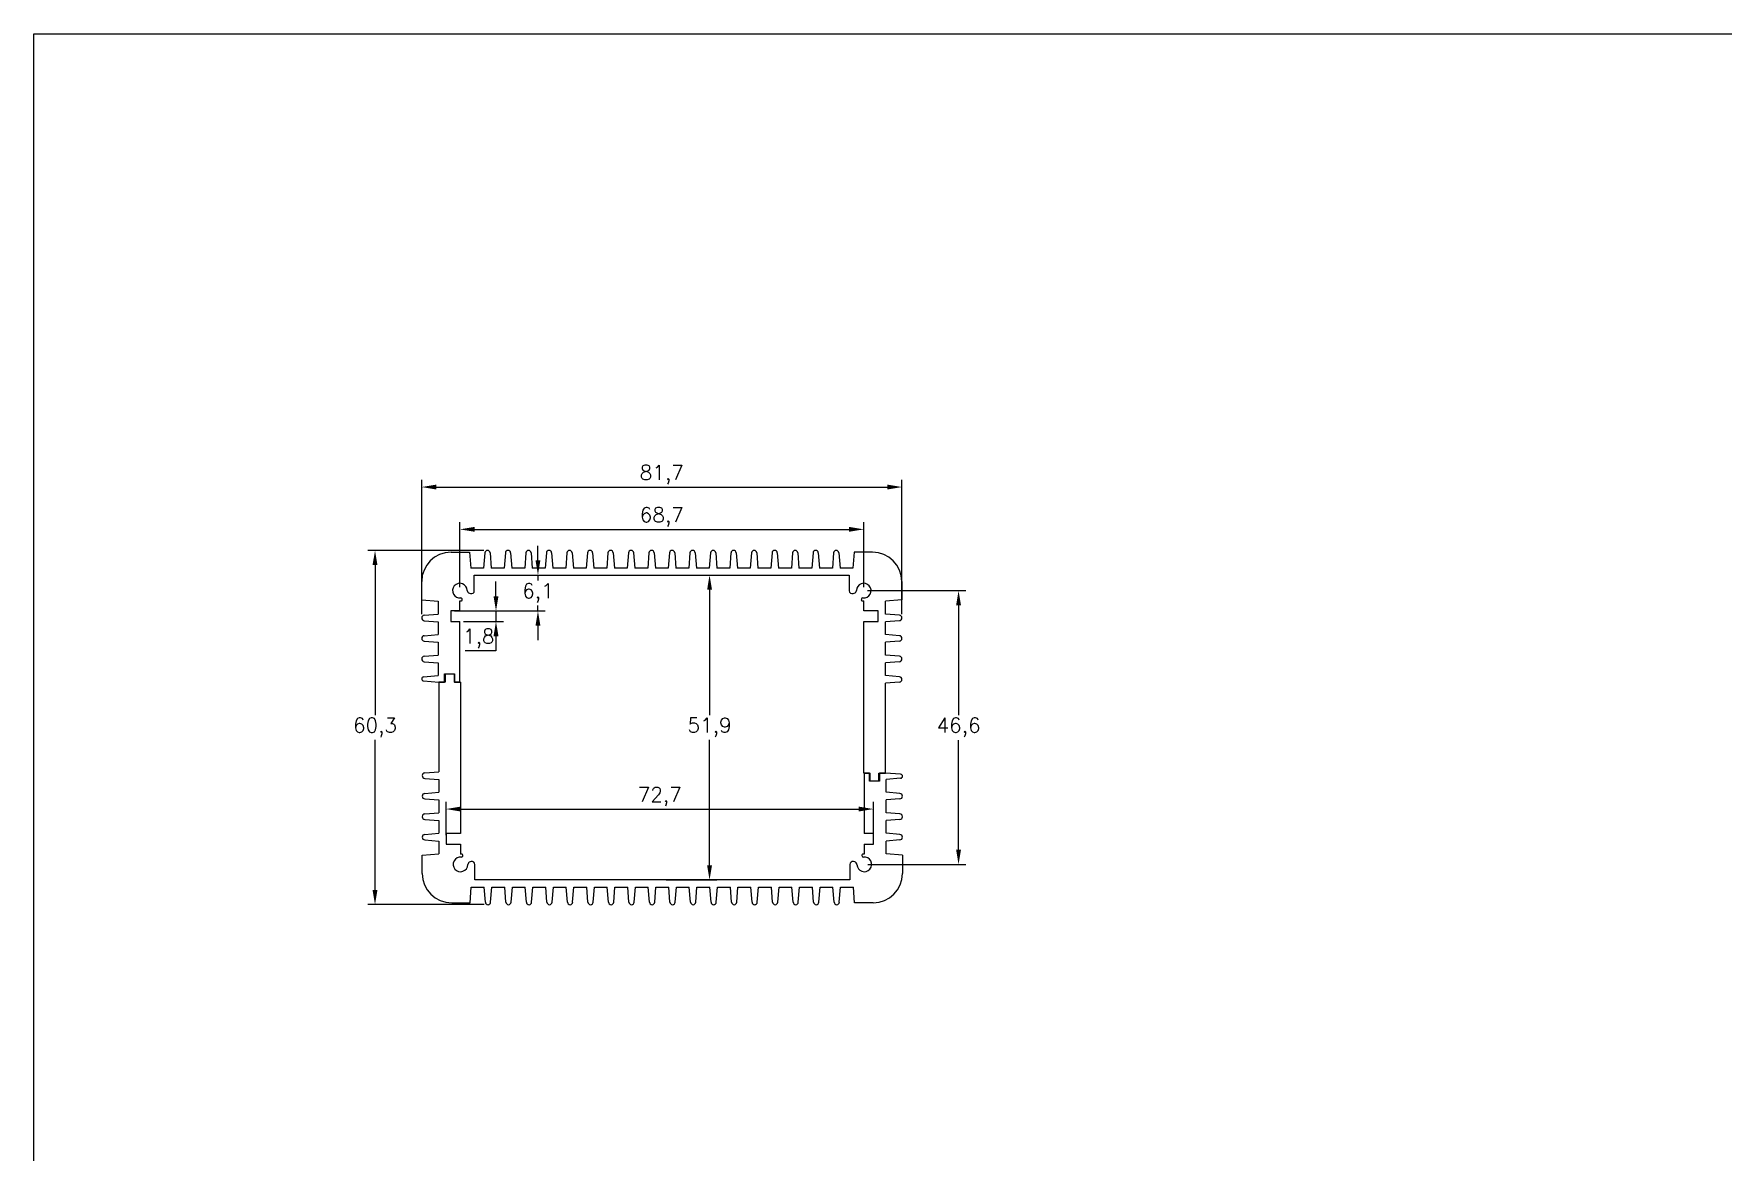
# Model space of a CAD drawing. Header units: millimetres. Extents: x 860 to 1430, y 469 to 872.
# Drawn here: x 860 to 1147.4, y 682.1 to 872.5 of the extents above; entities that cross this region are included whole.
import ezdxf

# ---------------------------------------------------------------- set-up
doc = ezdxf.new("R2010")
doc.units = ezdxf.units.MM
doc.styles.get("Standard").update_dxf_attribs({"font": 'txt.shx', "height": 2.5})
doc.dimstyles.new('ISO-25', dxfattribs={"dimtxt": 2.5, "dimasz": 2.5, "dimexe": 1.25, "dimexo": 0.625, "dimtad": 1, "dimtih": 1, "dimtoh": 1, "dimdec": 1, "dimtxsty": 'Standard', "dimcen": 2.5, "dimadec": 0, "dimazin": 0, "dimtfac": 1, "dimtdec": 1, "dimtmove": 0, "dimatfit": 3, "dimfxl": 0, "dimarcsym": 0})

# ---------------------------------------------------------------- blocks, each defined once
blk = doc.blocks.new('*D12')
at = {"color": 0, "lineweight": -2}
for p, q in [((932.51, 778.32), (932.51, 789.38)), ((935.01, 788.13), (998.71, 788.13)), ((1001.21, 778.32), (1001.21, 789.38))]:
    blk.add_line(p, q, dxfattribs=at)
at = {"color": 0}
for points in [[(935.01, 788.55), (935.01, 787.72), (932.51, 788.13)], [(998.71, 788.55), (998.71, 787.72), (1001.21, 788.13)]]:
    blk.add_solid(points, dxfattribs=at)
at = {"layer": 'Defpoints', "color": 0}
for p in [(1001.21, 788.13), (932.51, 777.7), (1001.21, 777.7)]:
    blk.add_point(p, dxfattribs=at)
at = {"color": 0, "insert": (966.86, 790.24), "char_height": 2.5, "attachment_point": 5}
blk.add_mtext('68,7', dxfattribs=at)
blk = doc.blocks.new('*D13')
at = {"color": 0, "lineweight": -2}
for p, q in [((926.01, 773.68), (926.01, 796.58)), ((1007.71, 773.68), (1007.71, 796.58)), ((928.51, 795.33), (1005.21, 795.33))]:
    blk.add_line(p, q, dxfattribs=at)
at = {"color": 0}
for points in [[(928.51, 795.75), (928.51, 794.91), (926.01, 795.33)], [(1005.21, 795.75), (1005.21, 794.91), (1007.71, 795.33)]]:
    blk.add_solid(points, dxfattribs=at)
at = {"layer": 'Defpoints', "color": 0}
for p in [(1007.71, 795.33), (926.01, 773.06), (1007.71, 773.06)]:
    blk.add_point(p, dxfattribs=at)
at = {"color": 0, "insert": (966.86, 797.43), "char_height": 2.5, "attachment_point": 5}
blk.add_mtext('81,7', dxfattribs=at)
blk = doc.blocks.new('*D14')
at = {"color": 0, "lineweight": -2}
for p, q in [((936.57, 784.55), (916.82, 784.55)), ((918.07, 782.05), (918.07, 756.51)), ((918.07, 726.77), (918.07, 752.3)), ((936.66, 724.27), (916.82, 724.27))]:
    blk.add_line(p, q, dxfattribs=at)
at = {"color": 0}
for points in [[(917.65, 782.05), (918.48, 782.05), (918.07, 784.55)], [(917.65, 726.77), (918.48, 726.77), (918.07, 724.27)]]:
    blk.add_solid(points, dxfattribs=at)
at = {"layer": 'Defpoints', "color": 0}
for p in [(937.2, 784.55), (918.07, 724.27), (937.29, 724.27)]:
    blk.add_point(p, dxfattribs=at)
at = {"color": 0, "insert": (918.07, 754.41), "char_height": 2.5, "attachment_point": 5}
blk.add_mtext('60,3', dxfattribs=at)
blk = doc.blocks.new('*D15')
at = {"color": 0, "lineweight": -2}
for p, q in [((1001.83, 777.7), (1018.59, 777.7)), ((1017.34, 775.2), (1017.34, 756.54)), ((1017.34, 733.62), (1017.34, 752.27)), ((1001.93, 731.12), (1018.59, 731.12))]:
    blk.add_line(p, q, dxfattribs=at)
at = {"color": 0}
for points in [[(1016.93, 775.2), (1017.76, 775.2), (1017.34, 777.7)], [(1016.93, 733.62), (1017.76, 733.62), (1017.34, 731.12)]]:
    blk.add_solid(points, dxfattribs=at)
at = {"layer": 'Defpoints', "color": 0}
for p in [(1001.21, 777.7), (1001.31, 731.12), (1017.34, 731.12)]:
    blk.add_point(p, dxfattribs=at)
at = {"color": 0, "insert": (1017.34, 754.41), "char_height": 2.5, "attachment_point": 5}
blk.add_mtext('46,6', dxfattribs=at)
blk = doc.blocks.new('*D16')
at = {"color": 0, "lineweight": -2}
for p, q in [((938.65, 776.75), (938.65, 779.25)), ((933.13, 774.25), (939.9, 774.25)), ((938.65, 774.25), (938.65, 772.45)), ((933.13, 772.45), (939.9, 772.45)), ((938.65, 767.45), (933.39, 767.45)), ((938.65, 769.95), (938.65, 767.45))]:
    blk.add_line(p, q, dxfattribs=at)
at = {"color": 0}
for points in [[(938.23, 776.75), (939.07, 776.75), (938.65, 774.25)], [(938.23, 769.95), (939.07, 769.95), (938.65, 772.45)]]:
    blk.add_solid(points, dxfattribs=at)
at = {"layer": 'Defpoints', "color": 0}
for p in [(932.51, 774.25), (932.51, 772.45), (938.65, 772.45)]:
    blk.add_point(p, dxfattribs=at)
at = {"color": 0, "insert": (935.71, 769.55), "char_height": 2.5, "attachment_point": 5}
blk.add_mtext('1,8', dxfattribs=at)
blk = doc.blocks.new('*D17')
at = {"color": 0, "lineweight": -2}
for p, q in [((945.79, 782.85), (945.79, 785.35)), ((935.58, 780.35), (947.04, 780.35)), ((945.79, 780.35), (945.79, 779.4)), ((931.59, 774.25), (947.04, 774.25)), ((945.79, 774.25), (945.79, 775.19)), ((945.79, 771.75), (945.79, 769.25))]:
    blk.add_line(p, q, dxfattribs=at)
at = {"color": 0}
for points in [[(945.37, 782.85), (946.2, 782.85), (945.79, 780.35)], [(945.37, 771.75), (946.2, 771.75), (945.79, 774.25)]]:
    blk.add_solid(points, dxfattribs=at)
at = {"layer": 'Defpoints', "color": 0}
for p in [(934.96, 780.35), (945.79, 780.35), (930.96, 774.25)]:
    blk.add_point(p, dxfattribs=at)
at = {"color": 0, "insert": (945.79, 777.3), "char_height": 2.5, "attachment_point": 5}
blk.add_mtext('6,1', dxfattribs=at)
blk = doc.blocks.new('*D18')
at = {"color": 0, "lineweight": -2}
for p, q in [((930.15, 736.09), (930.15, 741.79)), ((1002.85, 736.09), (1002.85, 741.79)), ((932.65, 740.54), (1000.35, 740.54))]:
    blk.add_line(p, q, dxfattribs=at)
at = {"color": 0}
for points in [[(932.65, 740.95), (932.65, 740.12), (930.15, 740.54)], [(1000.35, 740.95), (1000.35, 740.12), (1002.85, 740.54)]]:
    blk.add_solid(points, dxfattribs=at)
at = {"layer": 'Defpoints', "color": 0}
for p in [(1002.85, 740.54), (930.15, 735.47), (1002.85, 735.47)]:
    blk.add_point(p, dxfattribs=at)
at = {"color": 0, "insert": (966.5, 742.64), "char_height": 2.5, "attachment_point": 5}
blk.add_mtext('72,7', dxfattribs=at)
blk = doc.blocks.new('*D19')
at = {"color": 0, "lineweight": -2}
for p, q in [((967.58, 780.35), (976.23, 780.35)), ((974.98, 777.85), (974.98, 756.51)), ((974.98, 730.97), (974.98, 752.3)), ((967.58, 728.47), (976.23, 728.47))]:
    blk.add_line(p, q, dxfattribs=at)
at = {"color": 0}
for points in [[(974.57, 777.85), (975.4, 777.85), (974.98, 780.35)], [(974.57, 730.97), (975.4, 730.97), (974.98, 728.47)]]:
    blk.add_solid(points, dxfattribs=at)
at = {"layer": 'Defpoints', "color": 0}
for p in [(966.96, 780.35), (974.98, 780.35), (966.96, 728.47)]:
    blk.add_point(p, dxfattribs=at)
at = {"color": 0, "insert": (974.98, 754.41), "char_height": 2.5, "attachment_point": 5}
blk.add_mtext('51,9', dxfattribs=at)

msp = doc.modelspace()

# ---------------------------------------------------------------- linework, layer by layer
at = {"linetype": 'Continuous'}
for p, q in [((931.01, 784.25), (934.14, 784.25)), ((931.01, 784.25), (934.14, 784.25)), ((934.14, 784.25), (934.36, 781.55)), ((934.14, 784.25), (934.36, 781.55)), ((936.75, 784.13), (936.55, 781.55)), ((936.75, 784.13), (936.55, 781.55)), ((937.64, 784.13), (937.85, 781.55)), ((937.64, 784.13), (937.85, 781.55)), ((940.24, 784.13), (940.04, 781.55)), ((940.24, 784.13), (940.04, 781.55)), ((941.13, 784.13), (941.34, 781.55)), ((941.13, 784.13), (941.34, 781.55)), ((943.73, 784.13), (943.53, 781.55)), ((943.73, 784.13), (943.53, 781.55)), ((944.62, 784.13), (944.83, 781.55)), ((944.62, 784.13), (944.83, 781.55)), ((947.22, 784.13), (947.02, 781.55)), ((947.22, 784.13), (947.02, 781.55)), ((948.11, 784.13), (948.32, 781.55)), ((948.11, 784.13), (948.32, 781.55)), ((950.71, 784.13), (950.51, 781.55)), ((950.71, 784.13), (950.51, 781.55)), ((951.6, 784.13), (951.81, 781.55)), ((951.6, 784.13), (951.81, 781.55)), ((954.2, 784.13), (954, 781.55)), ((954.2, 784.13), (954, 781.55)), ((955.09, 784.13), (955.3, 781.55)), ((955.09, 784.13), (955.3, 781.55)), ((957.69, 784.13), (957.49, 781.55)), ((957.69, 784.13), (957.49, 781.55)), ((958.58, 784.13), (958.79, 781.55)), ((958.58, 784.13), (958.79, 781.55)), ((961.18, 784.13), (960.98, 781.55)), ((961.18, 784.13), (960.98, 781.55)), ((962.07, 784.13), (962.28, 781.55)), ((962.07, 784.13), (962.28, 781.55)), ((964.67, 784.13), (964.47, 781.55)), ((964.67, 784.13), (964.47, 781.55)), ((965.56, 784.13), (965.77, 781.55)), ((965.56, 784.13), (965.77, 781.55)), ((968.16, 784.13), (967.96, 781.55)), ((968.16, 784.13), (967.96, 781.55)), ((969.05, 784.13), (969.26, 781.55)), ((969.05, 784.13), (969.26, 781.55)), ((971.65, 784.13), (971.45, 781.55)), ((971.65, 784.13), (971.45, 781.55)), ((972.54, 784.13), (972.75, 781.55)), ((972.54, 784.13), (972.75, 781.55)), ((975.14, 784.13), (974.94, 781.55)), ((975.14, 784.13), (974.94, 781.55)), ((976.03, 784.13), (976.24, 781.55)), ((976.03, 784.13), (976.24, 781.55)), ((978.63, 784.13), (978.43, 781.55)), ((978.63, 784.13), (978.43, 781.55)), ((979.52, 784.13), (979.73, 781.55)), ((979.52, 784.13), (979.73, 781.55)), ((982.12, 784.13), (981.92, 781.55)), ((982.12, 784.13), (981.92, 781.55)), ((983.01, 784.13), (983.22, 781.55)), ((983.01, 784.13), (983.22, 781.55)), ((985.61, 784.13), (985.41, 781.55)), ((985.61, 784.13), (985.41, 781.55)), ((986.5, 784.13), (986.71, 781.55)), ((986.5, 784.13), (986.71, 781.55)), ((989.1, 784.13), (988.9, 781.55)), ((989.1, 784.13), (988.9, 781.55)), ((989.99, 784.13), (990.2, 781.55)), ((989.99, 784.13), (990.2, 781.55)), ((992.59, 784.13), (992.39, 781.55)), ((992.59, 784.13), (992.39, 781.55)), ((993.48, 784.13), (993.69, 781.55)), ((993.48, 784.13), (993.69, 781.55)), ((996.08, 784.13), (995.88, 781.55)), ((996.08, 784.13), (995.88, 781.55)), ((996.97, 784.13), (997.18, 781.55)), ((996.97, 784.13), (997.18, 781.55)), ((999.58, 784.25), (999.37, 781.55)), ((999.58, 784.25), (999.37, 781.55)), ((1002.71, 784.25), (999.58, 784.25)), ((1002.71, 784.25), (999.58, 784.25)), ((926.01, 776.12), (926.01, 779.25)), ((926.01, 776.12), (926.01, 779.25)), ((936.55, 781.55), (934.36, 781.55)), ((936.55, 781.55), (934.36, 781.55)), ((934.96, 777.69), (934.96, 780.35)), ((934.96, 780.35), (998.76, 780.35)), ((934.96, 777.69), (934.96, 780.35)), ((934.96, 780.35), (998.76, 780.35)), ((940.04, 781.55), (937.85, 781.55)), ((940.04, 781.55), (937.85, 781.55)), ((943.53, 781.55), (941.34, 781.55)), ((943.53, 781.55), (941.34, 781.55)), ((947.02, 781.55), (944.83, 781.55)), ((947.02, 781.55), (944.83, 781.55)), ((950.51, 781.55), (948.32, 781.55)), ((950.51, 781.55), (948.32, 781.55)), ((954, 781.55), (951.81, 781.55)), ((954, 781.55), (951.81, 781.55)), ((957.49, 781.55), (955.3, 781.55)), ((957.49, 781.55), (955.3, 781.55)), ((960.98, 781.55), (958.79, 781.55)), ((960.98, 781.55), (958.79, 781.55)), ((964.47, 781.55), (962.28, 781.55)), ((964.47, 781.55), (962.28, 781.55)), ((967.96, 781.55), (965.77, 781.55)), ((967.96, 781.55), (965.77, 781.55)), ((971.45, 781.55), (969.26, 781.55)), ((971.45, 781.55), (969.26, 781.55)), ((974.94, 781.55), (972.75, 781.55)), ((974.94, 781.55), (972.75, 781.55)), ((978.43, 781.55), (976.24, 781.55)), ((978.43, 781.55), (976.24, 781.55)), ((981.92, 781.55), (979.73, 781.55)), ((981.92, 781.55), (979.73, 781.55)), ((985.41, 781.55), (983.22, 781.55)), ((985.41, 781.55), (983.22, 781.55)), ((988.9, 781.55), (986.71, 781.55)), ((988.9, 781.55), (986.71, 781.55)), ((992.39, 781.55), (990.2, 781.55)), ((992.39, 781.55), (990.2, 781.55)), ((995.88, 781.55), (993.69, 781.55)), ((995.88, 781.55), (993.69, 781.55)), ((999.37, 781.55), (997.18, 781.55)), ((999.37, 781.55), (997.18, 781.55)), ((998.76, 780.35), (998.76, 777.69)), ((998.76, 780.35), (998.76, 777.69)), ((1007.71, 779.25), (1007.71, 776.12)), ((1007.71, 779.25), (1007.71, 776.12)), ((926.01, 776.12), (928.81, 775.9)), ((926.01, 776.12), (928.81, 775.9)), ((932.91, 776.2), (932.88, 776.31)), ((932.91, 776.2), (932.88, 776.31)), ((934.13, 777.26), (934.33, 777.21)), ((934.13, 777.26), (934.33, 777.21)), ((999.39, 777.21), (999.59, 777.26)), ((999.39, 777.21), (999.59, 777.26)), ((1000.84, 776.31), (1000.81, 776.2)), ((1000.84, 776.31), (1000.81, 776.2)), ((1007.71, 776.12), (1004.91, 775.9)), ((1007.71, 776.12), (1004.91, 775.9)), ((926.44, 773.52), (928.81, 773.71)), ((926.44, 773.52), (928.81, 773.71)), ((928.81, 775.9), (928.81, 773.71)), ((928.81, 775.9), (928.81, 773.71)), ((930.96, 774.25), (930.96, 772.45)), ((932.51, 774.25), (930.96, 774.25)), ((930.96, 774.25), (930.96, 772.45)), ((932.51, 774.25), (930.96, 774.25)), ((932.51, 774.25), (932.51, 775.95)), ((932.51, 775.95), (932.72, 775.95)), ((932.51, 774.25), (932.51, 775.95)), ((932.51, 775.95), (932.72, 775.95)), ((1001, 775.95), (1001.21, 775.95)), ((1001, 775.95), (1001.21, 775.95)), ((1001.21, 774.25), (1001.21, 775.95)), ((1001.21, 774.25), (1001.21, 775.95)), ((1003.66, 774.25), (1001.21, 774.25)), ((1003.66, 774.25), (1001.21, 774.25)), ((1003.66, 772.45), (1003.66, 774.25)), ((1003.66, 772.45), (1003.66, 774.25)), ((1004.91, 773.71), (1004.91, 775.9)), ((1004.91, 773.71), (1004.91, 775.9)), ((1007.28, 773.52), (1004.91, 773.71)), ((1007.28, 773.52), (1004.91, 773.71)), ((926.44, 772.59), (928.81, 772.41)), ((926.44, 772.59), (928.81, 772.41)), ((928.81, 772.41), (928.81, 770.22)), ((928.81, 772.41), (928.81, 770.22)), ((930.96, 772.45), (932.51, 772.45)), ((930.96, 772.45), (932.51, 772.45)), ((932.51, 762.15), (932.51, 772.45)), ((932.51, 762.15), (932.51, 772.45)), ((1001.21, 772.45), (1003.66, 772.45)), ((1001.21, 746.67), (1001.21, 772.45)), ((1001.21, 772.45), (1003.66, 772.45)), ((1001.21, 746.67), (1001.21, 772.45)), ((1007.28, 772.59), (1004.91, 772.41)), ((1007.28, 772.59), (1004.91, 772.41)), ((1004.91, 770.22), (1004.91, 772.41)), ((1004.91, 770.22), (1004.91, 772.41)), ((926.44, 770.03), (928.81, 770.22)), ((926.44, 770.03), (928.81, 770.22)), ((926.44, 769.1), (928.81, 768.92)), ((926.44, 769.1), (928.81, 768.92)), ((928.81, 768.92), (928.81, 766.73)), ((928.81, 768.92), (928.81, 766.73)), ((1007.28, 770.03), (1004.91, 770.22)), ((1007.28, 770.03), (1004.91, 770.22)), ((1007.28, 769.1), (1004.91, 768.92)), ((1007.28, 769.1), (1004.91, 768.92)), ((1004.91, 766.73), (1004.91, 768.92)), ((1004.91, 766.73), (1004.91, 768.92)), ((926.44, 766.54), (928.81, 766.73)), ((926.44, 766.54), (928.81, 766.73)), ((926.44, 765.61), (928.81, 765.43)), ((926.44, 765.61), (928.81, 765.43)), ((928.81, 765.43), (928.81, 763.24)), ((928.81, 765.43), (928.81, 763.24)), ((1007.28, 766.54), (1004.91, 766.73)), ((1007.28, 766.54), (1004.91, 766.73)), ((1007.28, 765.61), (1004.91, 765.43)), ((1007.28, 765.61), (1004.91, 765.43)), ((1004.91, 763.24), (1004.91, 765.43)), ((1004.91, 763.24), (1004.91, 765.43)), ((926.33, 763.04), (928.81, 763.24)), ((926.33, 763.04), (928.81, 763.24)), ((926.33, 762.34), (928.91, 762.14)), ((926.33, 762.34), (928.91, 762.14)), ((930.01, 762.15), (928.91, 762.15)), ((928.91, 762.15), (928.91, 746.87)), ((930.01, 762.15), (928.91, 762.15)), ((928.91, 762.15), (928.91, 746.87)), ((929.91, 762.15), (929.91, 763.55)), ((929.91, 763.55), (931.61, 763.55)), ((929.91, 762.15), (929.91, 763.55)), ((929.91, 763.55), (931.61, 763.55)), ((930.01, 763.55), (931.51, 763.55)), ((930.01, 763.55), (930.01, 762.15)), ((930.01, 763.55), (931.51, 763.55)), ((930.01, 763.55), (930.01, 762.15)), ((931.51, 763.55), (931.51, 762.15)), ((931.51, 763.55), (931.51, 762.15)), ((932.61, 762.15), (931.51, 762.15)), ((932.61, 762.15), (931.51, 762.15)), ((931.61, 763.55), (931.61, 762.15)), ((931.61, 763.55), (931.61, 762.15)), ((932.61, 762.15), (932.61, 736.37)), ((932.61, 762.15), (932.61, 736.37)), ((1007.28, 763.05), (1004.91, 763.24)), ((1007.28, 763.05), (1004.91, 763.24)), ((1007.28, 762.12), (1004.91, 761.94)), ((1007.28, 762.12), (1004.91, 761.94)), ((1004.91, 746.67), (1004.91, 761.94)), ((1004.91, 746.67), (1004.91, 761.94)), ((926.54, 746.69), (928.91, 746.87)), ((926.54, 746.69), (928.91, 746.87)), ((926.54, 745.76), (928.91, 745.57)), ((926.54, 745.76), (928.91, 745.57)), ((928.91, 745.57), (928.91, 743.39)), ((928.91, 745.57), (928.91, 743.39)), ((1001.21, 746.67), (1002.31, 746.67)), ((1001.21, 746.67), (1002.31, 746.67)), ((1001.31, 746.67), (1001.31, 736.37)), ((1001.31, 746.67), (1001.31, 736.37)), ((1002.21, 745.27), (1002.21, 746.67)), ((1002.21, 745.27), (1002.21, 746.67)), ((1003.91, 745.27), (1002.21, 745.27)), ((1003.91, 745.27), (1002.21, 745.27)), ((1002.31, 745.27), (1002.31, 746.67)), ((1002.31, 745.27), (1002.31, 746.67)), ((1003.81, 745.27), (1002.31, 745.27)), ((1003.81, 745.27), (1002.31, 745.27)), ((1003.81, 746.67), (1004.91, 746.67)), ((1003.81, 745.27), (1003.81, 746.67)), ((1003.81, 746.67), (1004.91, 746.67)), ((1003.81, 745.27), (1003.81, 746.67)), ((1003.91, 746.67), (1003.91, 745.27)), ((1003.91, 746.67), (1003.91, 745.27)), ((1007.48, 746.47), (1004.91, 746.67)), ((1007.48, 746.47), (1004.91, 746.67)), ((1007.48, 745.77), (1005.01, 745.57)), ((1007.48, 745.77), (1005.01, 745.57)), ((1005.01, 743.39), (1005.01, 745.57)), ((1005.01, 743.39), (1005.01, 745.57)), ((926.54, 743.2), (928.91, 743.39)), ((926.54, 743.2), (928.91, 743.39)), ((926.54, 742.27), (928.91, 742.08)), ((926.54, 742.27), (928.91, 742.08)), ((928.91, 742.08), (928.91, 739.9)), ((928.91, 742.08), (928.91, 739.9)), ((1007.38, 743.2), (1005.01, 743.39)), ((1007.38, 743.2), (1005.01, 743.39)), ((1007.38, 742.27), (1005.01, 742.08)), ((1007.38, 742.27), (1005.01, 742.08)), ((1005.01, 739.9), (1005.01, 742.08)), ((1005.01, 739.9), (1005.01, 742.08)), ((926.54, 739.71), (928.91, 739.9)), ((926.54, 739.71), (928.91, 739.9)), ((926.54, 738.78), (928.91, 738.59)), ((926.54, 738.78), (928.91, 738.59)), ((1007.38, 739.71), (1005.01, 739.9)), ((1007.38, 739.71), (1005.01, 739.9)), ((1007.38, 738.78), (1005.01, 738.59)), ((1007.38, 738.78), (1005.01, 738.59)), ((926.54, 736.22), (928.91, 736.41)), ((926.54, 736.22), (928.91, 736.41)), ((928.91, 738.59), (928.91, 736.41)), ((928.91, 738.59), (928.91, 736.41)), ((932.61, 736.37), (930.15, 736.37)), ((930.15, 736.37), (930.15, 734.57)), ((932.61, 736.37), (930.15, 736.37)), ((930.15, 736.37), (930.15, 734.57)), ((1002.85, 736.37), (1001.31, 736.37)), ((1002.85, 736.37), (1001.31, 736.37)), ((1002.85, 734.57), (1002.85, 736.37)), ((1002.85, 734.57), (1002.85, 736.37)), ((1005.01, 736.41), (1005.01, 738.59)), ((1005.01, 736.41), (1005.01, 738.59)), ((1007.38, 736.22), (1005.01, 736.41)), ((1007.38, 736.22), (1005.01, 736.41)), ((926.54, 735.29), (928.91, 735.1)), ((926.54, 735.29), (928.91, 735.1)), ((928.91, 735.1), (928.91, 732.92)), ((928.91, 735.1), (928.91, 732.92)), ((930.15, 734.57), (932.61, 734.57)), ((930.15, 734.57), (932.61, 734.57)), ((932.61, 734.57), (932.61, 732.87)), ((932.61, 734.57), (932.61, 732.87)), ((1001.31, 734.57), (1001.31, 732.87)), ((1001.31, 734.57), (1002.85, 734.57)), ((1001.31, 734.57), (1001.31, 732.87)), ((1001.31, 734.57), (1002.85, 734.57)), ((1007.38, 735.29), (1005.01, 735.1)), ((1007.38, 735.29), (1005.01, 735.1)), ((1005.01, 732.92), (1005.01, 735.1)), ((1005.01, 732.92), (1005.01, 735.1)), ((926.11, 732.69), (928.91, 732.92)), ((926.11, 732.69), (928.91, 732.92)), ((926.11, 729.57), (926.11, 732.69)), ((926.11, 729.57), (926.11, 732.69)), ((932.82, 732.87), (932.61, 732.87)), ((932.82, 732.87), (932.61, 732.87)), ((932.98, 732.5), (933.01, 732.61)), ((932.98, 732.5), (933.01, 732.61)), ((934.43, 731.6), (934.23, 731.55)), ((934.43, 731.6), (934.23, 731.55)), ((935.06, 728.47), (935.06, 731.12)), ((935.06, 728.47), (935.06, 731.12)), ((998.86, 731.12), (998.86, 728.47)), ((998.86, 731.12), (998.86, 728.47)), ((999.69, 731.55), (999.49, 731.6)), ((999.69, 731.55), (999.49, 731.6)), ((1000.91, 732.61), (1000.94, 732.5)), ((1000.91, 732.61), (1000.94, 732.5)), ((1001.31, 732.87), (1001.1, 732.87)), ((1001.31, 732.87), (1001.1, 732.87)), ((1007.81, 732.69), (1005.01, 732.92)), ((1007.81, 732.69), (1005.01, 732.92)), ((1007.81, 732.69), (1007.81, 729.57)), ((1007.81, 732.69), (1007.81, 729.57)), ((934.24, 724.57), (934.45, 727.27)), ((934.24, 724.57), (934.45, 727.27)), ((934.45, 727.27), (936.64, 727.27)), ((934.45, 727.27), (936.64, 727.27)), ((998.86, 728.47), (935.06, 728.47)), ((998.86, 728.47), (935.06, 728.47)), ((936.84, 724.68), (936.64, 727.27)), ((936.84, 724.68), (936.64, 727.27)), ((937.73, 724.68), (937.94, 727.27)), ((937.73, 724.68), (937.94, 727.27)), ((937.94, 727.27), (940.13, 727.27)), ((937.94, 727.27), (940.13, 727.27)), ((940.33, 724.68), (940.13, 727.27)), ((940.33, 724.68), (940.13, 727.27)), ((941.22, 724.68), (941.43, 727.27)), ((941.22, 724.68), (941.43, 727.27)), ((941.43, 727.27), (943.62, 727.27)), ((941.43, 727.27), (943.62, 727.27)), ((943.82, 724.68), (943.62, 727.27)), ((943.82, 724.68), (943.62, 727.27)), ((944.71, 724.68), (944.92, 727.27)), ((944.71, 724.68), (944.92, 727.27)), ((944.92, 727.27), (947.11, 727.27)), ((944.92, 727.27), (947.11, 727.27)), ((947.31, 724.68), (947.11, 727.27)), ((947.31, 724.68), (947.11, 727.27)), ((948.2, 724.68), (948.41, 727.27)), ((948.2, 724.68), (948.41, 727.27)), ((948.41, 727.27), (950.6, 727.27)), ((948.41, 727.27), (950.6, 727.27)), ((950.8, 724.68), (950.6, 727.27)), ((950.8, 724.68), (950.6, 727.27)), ((951.69, 724.68), (951.9, 727.27)), ((951.69, 724.68), (951.9, 727.27)), ((951.9, 727.27), (954.09, 727.27)), ((951.9, 727.27), (954.09, 727.27)), ((954.29, 724.68), (954.09, 727.27)), ((954.29, 724.68), (954.09, 727.27)), ((955.18, 724.68), (955.39, 727.27)), ((955.18, 724.68), (955.39, 727.27)), ((955.39, 727.27), (957.58, 727.27)), ((955.39, 727.27), (957.58, 727.27)), ((957.78, 724.68), (957.58, 727.27)), ((957.78, 724.68), (957.58, 727.27)), ((958.67, 724.68), (958.88, 727.27)), ((958.67, 724.68), (958.88, 727.27)), ((958.88, 727.27), (961.07, 727.27)), ((958.88, 727.27), (961.07, 727.27)), ((961.27, 724.68), (961.07, 727.27)), ((961.27, 724.68), (961.07, 727.27)), ((962.16, 724.68), (962.37, 727.27)), ((962.16, 724.68), (962.37, 727.27)), ((962.37, 727.27), (964.56, 727.27)), ((962.37, 727.27), (964.56, 727.27)), ((964.76, 724.68), (964.56, 727.27)), ((964.76, 724.68), (964.56, 727.27)), ((965.65, 724.68), (965.86, 727.27)), ((965.65, 724.68), (965.86, 727.27)), ((965.86, 727.27), (968.05, 727.27)), ((965.86, 727.27), (968.05, 727.27)), ((968.25, 724.68), (968.05, 727.27)), ((968.25, 724.68), (968.05, 727.27)), ((969.14, 724.68), (969.35, 727.27)), ((969.14, 724.68), (969.35, 727.27)), ((969.35, 727.27), (971.54, 727.27)), ((969.35, 727.27), (971.54, 727.27)), ((971.74, 724.68), (971.54, 727.27)), ((971.74, 724.68), (971.54, 727.27)), ((972.63, 724.68), (972.84, 727.27)), ((972.63, 724.68), (972.84, 727.27)), ((972.84, 727.27), (975.03, 727.27)), ((972.84, 727.27), (975.03, 727.27)), ((975.23, 724.68), (975.03, 727.27)), ((975.23, 724.68), (975.03, 727.27)), ((976.12, 724.68), (976.33, 727.27)), ((976.12, 724.68), (976.33, 727.27)), ((976.33, 727.27), (978.52, 727.27)), ((976.33, 727.27), (978.52, 727.27)), ((978.72, 724.68), (978.52, 727.27)), ((978.72, 724.68), (978.52, 727.27)), ((979.61, 724.68), (979.82, 727.27)), ((979.61, 724.68), (979.82, 727.27)), ((979.82, 727.27), (982.01, 727.27)), ((979.82, 727.27), (982.01, 727.27)), ((982.21, 724.68), (982.01, 727.27)), ((982.21, 724.68), (982.01, 727.27)), ((983.1, 724.68), (983.31, 727.27)), ((983.1, 724.68), (983.31, 727.27)), ((983.31, 727.27), (985.5, 727.27)), ((983.31, 727.27), (985.5, 727.27)), ((985.7, 724.68), (985.5, 727.27)), ((985.7, 724.68), (985.5, 727.27)), ((986.59, 724.68), (986.8, 727.27)), ((986.59, 724.68), (986.8, 727.27)), ((986.8, 727.27), (988.99, 727.27)), ((986.8, 727.27), (988.99, 727.27)), ((989.19, 724.68), (988.99, 727.27)), ((989.19, 724.68), (988.99, 727.27)), ((990.08, 724.68), (990.29, 727.27)), ((990.08, 724.68), (990.29, 727.27)), ((990.29, 727.27), (992.48, 727.27)), ((990.29, 727.27), (992.48, 727.27)), ((992.68, 724.68), (992.48, 727.27)), ((992.68, 724.68), (992.48, 727.27)), ((993.57, 724.68), (993.78, 727.27)), ((993.57, 724.68), (993.78, 727.27)), ((993.78, 727.27), (995.97, 727.27)), ((993.78, 727.27), (995.97, 727.27)), ((996.17, 724.68), (995.97, 727.27)), ((996.17, 724.68), (995.97, 727.27)), ((997.06, 724.68), (997.27, 727.27)), ((997.06, 724.68), (997.27, 727.27)), ((997.27, 727.27), (999.46, 727.27)), ((997.27, 727.27), (999.46, 727.27)), ((999.67, 724.57), (999.46, 727.27)), ((999.67, 724.57), (999.46, 727.27)), ((931.11, 724.57), (934.24, 724.57)), ((931.11, 724.57), (934.24, 724.57)), ((1002.81, 724.57), (999.67, 724.57)), ((1002.81, 724.57), (999.67, 724.57))]:
    msp.add_line(p, q, dxfattribs=at)
for p, q in [((928.91, 762.14), (929.91, 762.15)), ((931.61, 762.15), (932.51, 762.15)), ((1002.21, 746.67), (1001.31, 746.67)), ((1004.91, 746.67), (1003.91, 746.67))]:
    msp.add_line(p, q)
msp.add_lwpolyline([(860.02, 872.46), (1378.15, 872.46), (1378.15, 469.38), (860.02, 469.38)], close=True)
for centre, radius, start, end in [((931.01, 779.25), 5, 90, 180), ((931.01, 779.25), 5, 90, 180), ((937.2, 784.1), 0.448, 4.5, 175.5), ((937.2, 784.1), 0.448, 4.5, 175.5), ((940.69, 784.1), 0.448, 4.5, 175.5), ((940.69, 784.1), 0.448, 4.5, 175.5), ((944.18, 784.1), 0.448, 4.5, 175.5), ((944.18, 784.1), 0.448, 4.5, 175.5), ((947.67, 784.1), 0.448, 4.5, 175.5), ((947.67, 784.1), 0.448, 4.5, 175.5), ((951.16, 784.1), 0.448, 4.5, 175.5), ((951.16, 784.1), 0.448, 4.5, 175.5), ((954.65, 784.1), 0.448, 4.5, 175.5), ((954.65, 784.1), 0.448, 4.5, 175.5), ((958.14, 784.1), 0.448, 4.5, 175.5), ((958.14, 784.1), 0.448, 4.5, 175.5), ((961.63, 784.1), 0.448, 4.5, 175.5), ((961.63, 784.1), 0.448, 4.5, 175.5), ((965.12, 784.1), 0.448, 4.5, 175.5), ((965.12, 784.1), 0.448, 4.5, 175.5), ((968.61, 784.1), 0.448, 4.5, 175.5), ((968.61, 784.1), 0.448, 4.5, 175.5), ((972.1, 784.1), 0.448, 4.5, 175.5), ((972.1, 784.1), 0.448, 4.5, 175.5), ((975.59, 784.1), 0.448, 4.5, 175.5), ((975.59, 784.1), 0.448, 4.5, 175.5), ((979.08, 784.1), 0.448, 4.5, 175.5), ((979.08, 784.1), 0.448, 4.5, 175.5), ((982.57, 784.1), 0.448, 4.5, 175.5), ((982.57, 784.1), 0.448, 4.5, 175.5), ((986.06, 784.1), 0.448, 4.5, 175.5), ((986.06, 784.1), 0.448, 4.5, 175.5), ((989.55, 784.1), 0.448, 4.5, 175.5), ((989.55, 784.1), 0.448, 4.5, 175.5), ((993.04, 784.1), 0.448, 4.5, 175.5), ((993.04, 784.1), 0.448, 4.5, 175.5), ((996.53, 784.1), 0.448, 4.5, 175.5), ((996.53, 784.1), 0.448, 4.5, 175.5), ((1002.71, 779.25), 5, 0, 90), ((1002.71, 779.25), 5, 0, 90), ((932.51, 777.7), 1.25, 1.6015, 277.0719), ((932.51, 777.7), 1.25, 1.6015, 277.0719), ((1001.21, 777.7), 1.25, 262.9281, 178.3985), ((1001.21, 777.7), 1.25, 262.9281, 178.3985), ((932.69, 776.26), 0.2, 15, 97.0719), ((932.69, 776.26), 0.2, 15, 97.0719), ((932.72, 776.15), 0.2, 270, 15), ((932.72, 776.15), 0.2, 270, 15), ((934.26, 777.74), 0.5, 181.6015, 255), ((934.26, 777.74), 0.5, 181.6015, 255), ((934.46, 777.69), 0.5, 255, 0), ((934.46, 777.69), 0.5, 255, 0), ((999.26, 777.69), 0.5, 180, 285), ((999.26, 777.69), 0.5, 180, 285), ((999.46, 777.74), 0.5, 285, 358.3985), ((999.46, 777.74), 0.5, 285, 358.3985), ((1001, 776.15), 0.2, 165, 270), ((1001, 776.15), 0.2, 165, 270), ((1001.03, 776.26), 0.2, 82.9281, 165), ((1001.03, 776.26), 0.2, 82.9281, 165), ((926.47, 773.06), 0.465, 94.5, 265.5), ((926.47, 773.06), 0.465, 94.5, 265.5), ((1007.24, 773.06), 0.465, 274.5, 85.5), ((1007.24, 773.06), 0.465, 274.5, 85.5), ((926.47, 769.57), 0.465, 94.5, 265.5), ((926.47, 769.57), 0.465, 94.5, 265.5), ((1007.24, 769.57), 0.465, 274.5, 85.5), ((1007.24, 769.57), 0.465, 274.5, 85.5), ((926.47, 766.08), 0.465, 94.5, 265.5), ((926.47, 766.08), 0.465, 94.5, 265.5), ((1007.24, 766.08), 0.465, 274.5, 85.5), ((1007.24, 766.08), 0.465, 274.5, 85.5), ((926.36, 762.69), 0.351, 94.5, 265.5), ((926.36, 762.69), 0.351, 94.5, 265.5), ((1007.24, 762.59), 0.465, 274.5, 85.5), ((1007.24, 762.59), 0.465, 274.5, 85.5), ((926.57, 746.22), 0.465, 94.5, 265.5), ((926.57, 746.22), 0.465, 94.5, 265.5), ((1007.46, 746.12), 0.351, 274.5, 85.5), ((1007.46, 746.12), 0.351, 274.5, 85.5), ((926.57, 742.73), 0.465, 94.5, 265.5), ((926.57, 742.73), 0.465, 94.5, 265.5), ((1007.34, 742.73), 0.465, 274.5, 85.5), ((1007.34, 742.73), 0.465, 274.5, 85.5), ((926.57, 739.24), 0.465, 94.5, 265.5), ((926.57, 739.24), 0.465, 94.5, 265.5), ((1007.34, 739.24), 0.465, 274.5, 85.5), ((1007.34, 739.24), 0.465, 274.5, 85.5), ((926.57, 735.75), 0.465, 94.5, 265.5), ((926.57, 735.75), 0.465, 94.5, 265.5), ((1007.34, 735.75), 0.465, 274.5, 85.5), ((1007.34, 735.75), 0.465, 274.5, 85.5), ((932.61, 731.12), 1.25, 82.9281, 358.3985), ((932.61, 731.12), 1.25, 82.9281, 358.3985), ((932.79, 732.55), 0.2, 262.9281, 345), ((932.79, 732.55), 0.2, 262.9281, 345), ((932.82, 732.67), 0.2, 345, 90), ((932.82, 732.67), 0.2, 345, 90), ((934.36, 731.07), 0.5, 105, 178.3985), ((934.36, 731.07), 0.5, 105, 178.3985), ((934.56, 731.12), 0.5, 0, 105), ((934.56, 731.12), 0.5, 0, 105), ((999.36, 731.12), 0.5, 75, 180), ((999.36, 731.12), 0.5, 75, 180), ((999.56, 731.07), 0.5, 1.6015, 75), ((999.56, 731.07), 0.5, 1.6015, 75), ((1001.31, 731.12), 1.25, 181.6015, 97.0719), ((1001.31, 731.12), 1.25, 181.6015, 97.0719), ((1001.1, 732.67), 0.2, 90, 195), ((1001.1, 732.67), 0.2, 90, 195), ((1001.13, 732.55), 0.2, 195, 277.0719), ((1001.13, 732.55), 0.2, 195, 277.0719), ((931.11, 729.57), 5, 180, 270), ((931.11, 729.57), 5, 180, 270), ((1002.81, 729.57), 5, 270, 0), ((1002.81, 729.57), 5, 270, 0), ((937.29, 724.71), 0.448, 184.5, 355.5), ((937.29, 724.71), 0.448, 184.5, 355.5), ((940.78, 724.71), 0.448, 184.5, 355.5), ((940.78, 724.71), 0.448, 184.5, 355.5), ((944.27, 724.71), 0.448, 184.5, 355.5), ((944.27, 724.71), 0.448, 184.5, 355.5), ((947.76, 724.71), 0.448, 184.5, 355.5), ((947.76, 724.71), 0.448, 184.5, 355.5), ((951.25, 724.71), 0.448, 184.5, 355.5), ((951.25, 724.71), 0.448, 184.5, 355.5), ((954.74, 724.71), 0.448, 184.5, 355.5), ((954.74, 724.71), 0.448, 184.5, 355.5), ((958.23, 724.71), 0.448, 184.5, 355.5), ((958.23, 724.71), 0.448, 184.5, 355.5), ((961.72, 724.71), 0.448, 184.5, 355.5), ((961.72, 724.71), 0.448, 184.5, 355.5), ((965.21, 724.71), 0.448, 184.5, 355.5), ((965.21, 724.71), 0.448, 184.5, 355.5), ((968.7, 724.71), 0.448, 184.5, 355.5), ((968.7, 724.71), 0.448, 184.5, 355.5), ((972.19, 724.71), 0.448, 184.5, 355.5), ((972.19, 724.71), 0.448, 184.5, 355.5), ((975.68, 724.71), 0.448, 184.5, 355.5), ((975.68, 724.71), 0.448, 184.5, 355.5), ((979.17, 724.71), 0.448, 184.5, 355.5), ((979.17, 724.71), 0.448, 184.5, 355.5), ((982.66, 724.71), 0.448, 184.5, 355.5), ((982.66, 724.71), 0.448, 184.5, 355.5), ((986.15, 724.71), 0.448, 184.5, 355.5), ((986.15, 724.71), 0.448, 184.5, 355.5), ((989.64, 724.71), 0.448, 184.5, 355.5), ((989.64, 724.71), 0.448, 184.5, 355.5), ((993.13, 724.71), 0.448, 184.5, 355.5), ((993.13, 724.71), 0.448, 184.5, 355.5), ((996.62, 724.71), 0.448, 184.5, 355.5), ((996.62, 724.71), 0.448, 184.5, 355.5)]:
    msp.add_arc(centre, radius, start, end, dxfattribs=at)

# ---------------------------------------------------------------- dimensions: what is measured, and where the dimension line sits
for base, p1, p2, picture, middle in [((1007.71, 795.33), (926.01, 773.06), (1007.71, 773.06), '*D13', (966.86, 797.43)), ((1002.85, 740.54), (930.15, 735.47), (1002.85, 735.47), '*D18', (966.5, 742.64))]:
    dim = msp.add_linear_dim(base=base, p1=p1, p2=p2, dimstyle='ISO-25')
    dim.commit()
    dim.dimension.update_dxf_attribs({"geometry": picture, "text_midpoint": middle})
dim = msp.add_linear_dim(base=(1001.21, 788.13), p1=(932.51, 777.7), p2=(1001.21, 777.7), dimstyle='ISO-25')
dim.commit()
dim.dimension.update_dxf_attribs({"geometry": '*D12', "text_midpoint": (966.86, 788.13), "dimtype": 160})
for base, p1, p2, picture, middle in [((945.79, 780.35), (930.96, 774.25), (934.96, 780.35), '*D17', (945.79, 777.3)), ((918.07, 724.27), (937.2, 784.55), (937.29, 724.27), '*D14', (918.07, 754.41)), ((938.65, 772.45), (932.51, 774.25), (932.51, 772.45), '*D16', (935.71, 769.55)), ((974.98, 780.35), (966.96, 728.47), (966.96, 780.35), '*D19', (974.98, 754.41)), ((1017.34, 731.12), (1001.21, 777.7), (1001.31, 731.12), '*D15', (1017.34, 754.41))]:
    dim = msp.add_linear_dim(base=base, p1=p1, p2=p2, angle=90, dimstyle='ISO-25')
    dim.commit()
    dim.dimension.update_dxf_attribs({"geometry": picture, "text_midpoint": middle})

doc.saveas('drawing.dxf')
